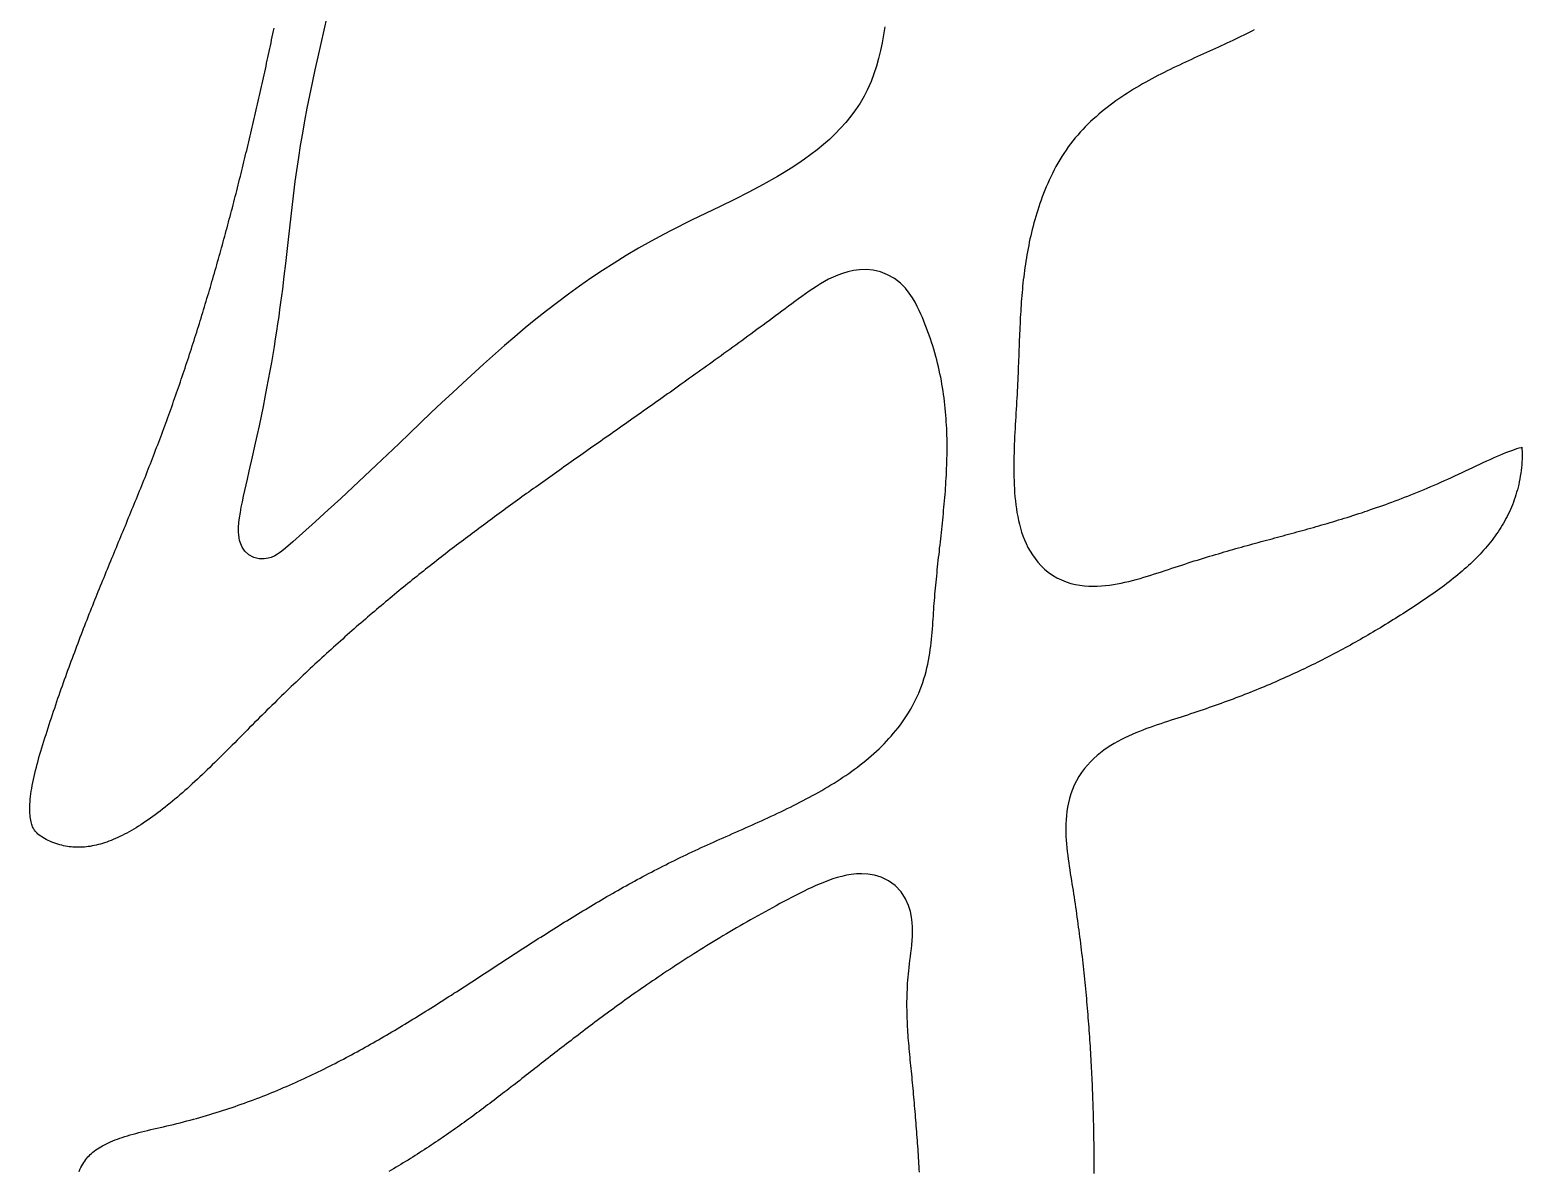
# Model space of a CAD drawing. Extents: x 4283 to 40403, y 1134 to 1764.
# Drawn here: x 4413.368 to 4415.861, y 1475.715 to 1477.622 of the extents above; entities that cross this region are included whole.
import ezdxf

# ---------------------------------------------------------------- set-up
doc = ezdxf.new("R2010")
doc.units = 0

# ---------------------------------------------------------------- blocks, each defined once
blk = doc.blocks.new('fd')
for points in [[(-175079.01, -78989.38), (-175079.41, -78989.59), (-175079.82, -78989.79), (-175080.23, -78990), (-175080.65, -78990.21), (-175081.07, -78990.41), (-175081.49, -78990.62), (-175081.92, -78990.83), (-175082.35, -78991.03), (-175082.79, -78991.24), (-175083.23, -78991.44), (-175083.67, -78991.65), (-175084.12, -78991.85), (-175084.57, -78992.06), (-175085.02, -78992.26), (-175085.47, -78992.47), (-175085.93, -78992.68), (-175086.39, -78992.89), (-175086.85, -78993.09), (-175087.31, -78993.3), (-175087.78, -78993.52), (-175088.25, -78993.73), (-175088.71, -78993.95), (-175089.18, -78994.16), (-175089.65, -78994.38), (-175090.13, -78994.6), (-175090.6, -78994.83), (-175091.07, -78995.05), (-175091.55, -78995.28), (-175092.02, -78995.51), (-175092.49, -78995.75), (-175092.97, -78995.99), (-175093.44, -78996.23), (-175093.92, -78996.47), (-175094.39, -78996.72), (-175094.86, -78996.97), (-175095.33, -78997.23), (-175095.8, -78997.49), (-175096.28, -78997.76), (-175096.74, -78998.03), (-175097.21, -78998.3), (-175097.68, -78998.58), (-175098.14, -78998.87), (-175098.6, -78999.16), (-175099.06, -78999.46), (-175099.52, -78999.76), (-175099.98, -79000.08), (-175100.43, -79000.39), (-175100.88, -79000.72), (-175101.32, -79001.05), (-175101.76, -79001.39), (-175102.2, -79001.73), (-175102.64, -79002.09), (-175103.07, -79002.45), (-175103.49, -79002.82), (-175103.91, -79003.2), (-175104.33, -79003.59), (-175104.74, -79003.99), (-175105.15, -79004.4), (-175105.54, -79004.81), (-175105.94, -79005.24), (-175106.32, -79005.67), (-175106.7, -79006.12), (-175107.07, -79006.57), (-175107.43, -79007.04), (-175107.79, -79007.51), (-175108.13, -79008), (-175108.47, -79008.5), (-175108.79, -79009), (-175109.11, -79009.51), (-175109.41, -79010.03), (-175109.69, -79010.54), (-175109.97, -79011.06), (-175110.24, -79011.59), (-175110.49, -79012.11), (-175110.73, -79012.63), (-175110.96, -79013.15), (-175111.19, -79013.67), (-175111.4, -79014.19), (-175111.6, -79014.71), (-175111.8, -79015.23), (-175111.99, -79015.74), (-175112.16, -79016.25), (-175112.34, -79016.76), (-175112.5, -79017.26), (-175112.66, -79017.77), (-175112.81, -79018.27), (-175112.96, -79018.77), (-175113.09, -79019.27), (-175113.23, -79019.77), (-175113.36, -79020.26), (-175113.48, -79020.76), (-175113.6, -79021.25), (-175113.71, -79021.74), (-175113.81, -79022.24), (-175113.91, -79022.73), (-175114.01, -79023.22), (-175114.1, -79023.71), (-175114.19, -79024.2), (-175114.27, -79024.68), (-175114.35, -79025.17), (-175114.42, -79025.66), (-175114.49, -79026.14), (-175114.56, -79026.63), (-175114.62, -79027.11), (-175114.68, -79027.6), (-175114.74, -79028.08), (-175114.79, -79028.56), (-175114.84, -79029.05), (-175114.89, -79029.53), (-175114.93, -79030.02), (-175114.97, -79030.5), (-175115.01, -79030.99), (-175115.05, -79031.47), (-175115.08, -79031.96), (-175115.11, -79032.44), (-175115.14, -79032.93), (-175115.17, -79033.42), (-175115.2, -79033.91), (-175115.22, -79034.4), (-175115.25, -79034.89), (-175115.27, -79035.38), (-175115.29, -79035.88), (-175115.31, -79036.37), (-175115.34, -79036.87), (-175115.36, -79037.37), (-175115.38, -79037.87), (-175115.4, -79038.38), (-175115.41, -79038.89), (-175115.43, -79039.4), (-175115.45, -79039.91), (-175115.47, -79040.43), (-175115.49, -79040.95), (-175115.51, -79041.47), (-175115.54, -79041.99), (-175115.56, -79042.52), (-175115.58, -79043.06), (-175115.6, -79043.59), (-175115.63, -79044.13), (-175115.66, -79044.68), (-175115.68, -79045.23), (-175115.71, -79045.78), (-175115.74, -79046.35), (-175115.78, -79046.91), (-175115.81, -79047.49), (-175115.84, -79048.08), (-175115.88, -79048.67), (-175115.91, -79049.26), (-175115.95, -79049.86), (-175115.98, -79050.47), (-175116.02, -79051.08), (-175116.05, -79051.7), (-175116.08, -79052.31), (-175116.11, -79052.93), (-175116.13, -79053.56), (-175116.16, -79054.18), (-175116.17, -79054.8), (-175116.19, -79055.43), (-175116.2, -79056.06), (-175116.21, -79056.68), (-175116.21, -79057.3), (-175116.2, -79057.93), (-175116.19, -79058.55), (-175116.17, -79059.17), (-175116.15, -79059.79), (-175116.12, -79060.41), (-175116.08, -79061.03), (-175116.03, -79061.64), (-175115.96, -79062.25), (-175115.89, -79062.86), (-175115.81, -79063.47), (-175115.72, -79064.07), (-175115.61, -79064.68), (-175115.48, -79065.28), (-175115.34, -79065.88), (-175115.18, -79066.48), (-175115, -79067.08), (-175114.79, -79067.67), (-175114.57, -79068.27), (-175114.31, -79068.86), (-175114.02, -79069.46), (-175113.7, -79070.04), (-175113.34, -79070.62), (-175112.93, -79071.2), (-175112.49, -79071.76), (-175112, -79072.3), (-175111.45, -79072.81), (-175110.87, -79073.3), (-175110.23, -79073.75), (-175109.56, -79074.15), (-175108.85, -79074.5), (-175108.13, -79074.79), (-175107.4, -79075.02), (-175106.68, -79075.2), (-175105.97, -79075.32), (-175105.28, -79075.41), (-175104.61, -79075.45), (-175103.95, -79075.47), (-175103.29, -79075.46), (-175102.66, -79075.42), (-175102.03, -79075.36), (-175101.41, -79075.29), (-175100.8, -79075.2), (-175100.2, -79075.1), (-175099.6, -79074.98), (-175099.01, -79074.85), (-175098.42, -79074.71), (-175097.84, -79074.57), (-175097.26, -79074.41), (-175096.68, -79074.25), (-175096.11, -79074.09), (-175095.55, -79073.92), (-175094.99, -79073.75), (-175094.43, -79073.57), (-175093.88, -79073.39), (-175093.34, -79073.22), (-175092.8, -79073.04), (-175092.27, -79072.86), (-175091.75, -79072.69), (-175091.24, -79072.52), (-175090.73, -79072.35), (-175090.23, -79072.19), (-175089.74, -79072.03), (-175089.25, -79071.87), (-175088.77, -79071.71), (-175088.29, -79071.56), (-175087.81, -79071.41), (-175087.34, -79071.27), (-175086.87, -79071.12), (-175086.4, -79070.98), (-175085.93, -79070.84), (-175085.47, -79070.7), (-175085.01, -79070.56), (-175084.56, -79070.43), (-175084.1, -79070.29), (-175083.65, -79070.16), (-175083.2, -79070.03), (-175082.76, -79069.9), (-175082.31, -79069.78), (-175081.87, -79069.65), (-175081.43, -79069.53), (-175080.99, -79069.4), (-175080.55, -79069.28), (-175080.12, -79069.16), (-175079.69, -79069.04), (-175079.25, -79068.92), (-175078.82, -79068.81), (-175078.39, -79068.69), (-175077.96, -79068.57), (-175077.53, -79068.46), (-175077.1, -79068.34), (-175076.68, -79068.22), (-175076.25, -79068.11), (-175075.83, -79067.99), (-175075.4, -79067.88), (-175074.98, -79067.76), (-175074.55, -79067.65), (-175074.13, -79067.54), (-175073.7, -79067.42), (-175073.28, -79067.3), (-175072.85, -79067.19), (-175072.43, -79067.07), (-175072, -79066.96), (-175071.58, -79066.84), (-175071.15, -79066.72), (-175070.72, -79066.6), (-175070.29, -79066.48), (-175069.87, -79066.36), (-175069.44, -79066.24), (-175069.01, -79066.12), (-175068.58, -79065.99), (-175068.14, -79065.87), (-175067.71, -79065.74), (-175067.27, -79065.61), (-175066.84, -79065.48), (-175066.4, -79065.35), (-175065.96, -79065.22), (-175065.52, -79065.08), (-175065.08, -79064.95), (-175064.63, -79064.81), (-175064.19, -79064.67), (-175063.74, -79064.53), (-175063.29, -79064.38), (-175062.84, -79064.23), (-175062.39, -79064.09), (-175061.93, -79063.93), (-175061.47, -79063.78), (-175061.01, -79063.62), (-175060.55, -79063.46), (-175060.08, -79063.3), (-175059.61, -79063.14), (-175059.14, -79062.97), (-175058.67, -79062.8), (-175058.19, -79062.62), (-175057.71, -79062.45), (-175057.23, -79062.27), (-175056.75, -79062.08), (-175056.26, -79061.9), (-175055.77, -79061.71), (-175055.27, -79061.51), (-175054.78, -79061.32), (-175054.28, -79061.12), (-175053.77, -79060.91), (-175053.26, -79060.7), (-175052.75, -79060.49), (-175052.24, -79060.28), (-175051.72, -79060.06), (-175051.2, -79059.83), (-175050.67, -79059.6), (-175050.14, -79059.37), (-175049.6, -79059.13), (-175049.06, -79058.89), (-175048.52, -79058.65), (-175047.97, -79058.4), (-175047.42, -79058.14), (-175046.87, -79057.88), (-175046.31, -79057.62), (-175045.76, -79057.36), (-175045.21, -79057.1), (-175044.66, -79056.84), (-175044.12, -79056.59), (-175043.59, -79056.33), (-175043.06, -79056.09), (-175042.54, -79055.85), (-175042.02, -79055.62), (-175041.52, -79055.4), (-175041.03, -79055.18), (-175040.54, -79054.98), (-175040.08, -79054.79), (-175039.63, -79054.62), (-175039.19, -79054.46), (-175038.78, -79054.31), (-175038.39, -79054.18), (-175038.02, -79054.07), (-175037.68, -79053.98), (-175037.63, -79053.96), (-175037.6, -79054.24), (-175037.58, -79054.6), (-175037.58, -79054.99), (-175037.58, -79055.39), (-175037.59, -79055.81), (-175037.61, -79056.24), (-175037.64, -79056.67), (-175037.68, -79057.12), (-175037.73, -79057.56), (-175037.79, -79058), (-175037.86, -79058.44), (-175037.93, -79058.87), (-175038.02, -79059.3), (-175038.11, -79059.71), (-175038.2, -79060.13), (-175038.31, -79060.53), (-175038.42, -79060.93), (-175038.54, -79061.33), (-175038.66, -79061.71), (-175038.79, -79062.1), (-175038.93, -79062.48), (-175039.08, -79062.85), (-175039.23, -79063.22), (-175039.38, -79063.59), (-175039.55, -79063.95), (-175039.72, -79064.3), (-175039.89, -79064.66), (-175040.08, -79065.01), (-175040.26, -79065.35), (-175040.46, -79065.7), (-175040.66, -79066.03), (-175040.87, -79066.37), (-175041.08, -79066.7), (-175041.3, -79067.03), (-175041.52, -79067.36), (-175041.75, -79067.69), (-175041.99, -79068.01), (-175042.23, -79068.33), (-175042.48, -79068.64), (-175042.74, -79068.96), (-175043, -79069.27), (-175043.26, -79069.58), (-175043.53, -79069.89), (-175043.81, -79070.19), (-175044.09, -79070.5), (-175044.37, -79070.8), (-175044.67, -79071.1), (-175044.96, -79071.39), (-175045.26, -79071.69), (-175045.57, -79071.98), (-175045.88, -79072.27), (-175046.2, -79072.56), (-175046.52, -79072.84), (-175046.84, -79073.13), (-175047.17, -79073.41), (-175047.51, -79073.69), (-175047.84, -79073.97), (-175048.18, -79074.24), (-175048.53, -79074.52), (-175048.88, -79074.79), (-175049.23, -79075.06), (-175049.59, -79075.33), (-175049.94, -79075.6), (-175050.31, -79075.87), (-175050.67, -79076.13), (-175051.04, -79076.4), (-175051.41, -79076.66), (-175051.78, -79076.92), (-175052.16, -79077.18), (-175052.53, -79077.44), (-175052.91, -79077.7), (-175053.3, -79077.95), (-175053.68, -79078.21), (-175054.06, -79078.46), (-175054.45, -79078.71), (-175054.84, -79078.97), (-175055.23, -79079.22), (-175055.62, -79079.47), (-175056.01, -79079.72), (-175056.4, -79079.96), (-175056.79, -79080.21), (-175057.18, -79080.45), (-175057.56, -79080.69), (-175057.95, -79080.93), (-175058.34, -79081.17), (-175058.73, -79081.41), (-175059.12, -79081.64), (-175059.5, -79081.88), (-175059.89, -79082.11), (-175060.28, -79082.34), (-175060.66, -79082.57), (-175061.05, -79082.8), (-175061.44, -79083.02), (-175061.82, -79083.25), (-175062.21, -79083.47), (-175062.6, -79083.69), (-175062.99, -79083.91), (-175063.37, -79084.13), (-175063.76, -79084.35), (-175064.15, -79084.56), (-175064.54, -79084.78), (-175064.93, -79084.99), (-175065.32, -79085.2), (-175065.71, -79085.41), (-175066.1, -79085.62), (-175066.49, -79085.83), (-175066.89, -79086.04), (-175067.28, -79086.24), (-175067.67, -79086.45), (-175068.07, -79086.65), (-175068.46, -79086.85), (-175068.86, -79087.05), (-175069.26, -79087.25), (-175069.65, -79087.45), (-175070.05, -79087.64), (-175070.45, -79087.84), (-175070.86, -79088.03), (-175071.26, -79088.23), (-175071.66, -79088.42), (-175072.07, -79088.61), (-175072.47, -79088.8), (-175072.88, -79088.99), (-175073.29, -79089.18), (-175073.7, -79089.36), (-175074.11, -79089.55), (-175074.53, -79089.74), (-175074.94, -79089.92), (-175075.36, -79090.1), (-175075.78, -79090.29), (-175076.2, -79090.47), (-175076.62, -79090.65), (-175077.05, -79090.83), (-175077.47, -79091.01), (-175077.9, -79091.18), (-175078.33, -79091.36), (-175078.76, -79091.54), (-175079.2, -79091.71), (-175079.63, -79091.89), (-175080.07, -79092.06), (-175080.51, -79092.23), (-175080.95, -79092.4), (-175081.4, -79092.58), (-175081.84, -79092.75), (-175082.29, -79092.92), (-175082.75, -79093.09), (-175083.2, -79093.25), (-175083.66, -79093.42), (-175084.12, -79093.59), (-175084.58, -79093.76), (-175085.04, -79093.92), (-175085.51, -79094.09), (-175085.98, -79094.25), (-175086.45, -79094.42), (-175086.93, -79094.58), (-175087.41, -79094.74), (-175087.89, -79094.9), (-175088.37, -79095.07), (-175088.86, -79095.23), (-175089.35, -79095.39), (-175089.84, -79095.55), (-175090.34, -79095.71), (-175090.85, -79095.87), (-175091.37, -79096.04), (-175091.89, -79096.2), (-175092.42, -79096.38), (-175092.95, -79096.55), (-175093.49, -79096.73), (-175094.04, -79096.91), (-175094.58, -79097.1), (-175095.13, -79097.3), (-175095.69, -79097.5), (-175096.24, -79097.71), (-175096.79, -79097.93), (-175097.35, -79098.16), (-175097.9, -79098.4), (-175098.46, -79098.65), (-175099.01, -79098.91), (-175099.56, -79099.19), (-175100.12, -79099.48), (-175100.66, -79099.79), (-175101.21, -79100.12), (-175101.75, -79100.47), (-175102.28, -79100.84), (-175102.81, -79101.24), (-175103.33, -79101.67), (-175103.85, -79102.12), (-175104.34, -79102.61), (-175104.83, -79103.13), (-175105.29, -79103.68), (-175105.73, -79104.27), (-175106.14, -79104.9), (-175106.52, -79105.55), (-175106.85, -79106.23), (-175107.15, -79106.92), (-175107.39, -79107.61), (-175107.59, -79108.29), (-175107.76, -79108.97), (-175107.89, -79109.64), (-175108, -79110.31), (-175108.07, -79110.96), (-175108.12, -79111.61), (-175108.15, -79112.25), (-175108.16, -79112.88), (-175108.16, -79113.5), (-175108.14, -79114.12), (-175108.1, -79114.73), (-175108.06, -79115.33), (-175108.01, -79115.93), (-175107.94, -79116.52), (-175107.87, -79117.1), (-175107.8, -79117.67), (-175107.72, -79118.24), (-175107.64, -79118.8), (-175107.55, -79119.36), (-175107.47, -79119.91), (-175107.38, -79120.45), (-175107.29, -79120.98), (-175107.21, -79121.51), (-175107.13, -79122.03), (-175107.05, -79122.54), (-175106.97, -79123.06), (-175106.89, -79123.58), (-175106.81, -79124.09), (-175106.73, -79124.61), (-175106.66, -79125.12), (-175106.58, -79125.63), (-175106.51, -79126.15), (-175106.44, -79126.66), (-175106.37, -79127.17), (-175106.3, -79127.68), (-175106.23, -79128.19), (-175106.16, -79128.7), (-175106.09, -79129.21), (-175106.03, -79129.72), (-175105.96, -79130.22), (-175105.9, -79130.73), (-175105.84, -79131.24), (-175105.78, -79131.74), (-175105.72, -79132.25), (-175105.66, -79132.75), (-175105.6, -79133.25), (-175105.55, -79133.76), (-175105.49, -79134.26), (-175105.44, -79134.76), (-175105.38, -79135.26), (-175105.33, -79135.76), (-175105.28, -79136.26), (-175105.23, -79136.76), (-175105.18, -79137.26), (-175105.13, -79137.76), (-175105.08, -79138.26), (-175105.04, -79138.76), (-175104.99, -79139.25), (-175104.95, -79139.75), (-175104.9, -79140.25), (-175104.86, -79140.74), (-175104.82, -79141.24), (-175104.78, -79141.73), (-175104.74, -79142.22), (-175104.7, -79142.72), (-175104.66, -79143.21), (-175104.62, -79143.7), (-175104.59, -79144.19), (-175104.55, -79144.68), (-175104.52, -79145.17), (-175104.49, -79145.66), (-175104.45, -79146.15), (-175104.42, -79146.64), (-175104.39, -79147.13), (-175104.36, -79147.62), (-175104.33, -79148.11), (-175104.31, -79148.59), (-175104.28, -79149.08), (-175104.25, -79149.57), (-175104.23, -79150.05), (-175104.2, -79150.54), (-175104.18, -79151.02), (-175104.16, -79151.51), (-175104.13, -79151.99), (-175104.11, -79152.47), (-175104.09, -79152.96), (-175104.07, -79153.44), (-175104.05, -79153.92), (-175104.03, -79154.4), (-175104.02, -79154.88), (-175104, -79155.37), (-175103.98, -79155.85), (-175103.97, -79156.33), (-175103.95, -79156.81), (-175103.94, -79157.29), (-175103.93, -79157.76), (-175103.92, -79158.24), (-175103.9, -79158.72), (-175103.89, -79159.2), (-175103.88, -79159.68), (-175103.87, -79160.15), (-175103.87, -79160.63), (-175103.86, -79161.11), (-175103.85, -79161.58), (-175103.84, -79162.06), (-175103.84, -79162.53), (-175103.83, -79163.01), (-175103.83, -79163.48), (-175103.82, -79163.96), (-175103.82, -79164.43), (-175103.82, -79164.91), (-175103.82, -79165.38), (-175103.82, -79165.85), (-175103.81, -79166.32)], [(-175130.8, -79166.13), (-175130.83, -79165.68), (-175130.85, -79165.23), (-175130.88, -79164.78), (-175130.91, -79164.34), (-175130.94, -79163.89), (-175130.97, -79163.44), (-175131, -79162.99), (-175131.03, -79162.54), (-175131.06, -79162.1), (-175131.1, -79161.65), (-175131.13, -79161.2), (-175131.16, -79160.75), (-175131.19, -79160.31), (-175131.23, -79159.86), (-175131.26, -79159.41), (-175131.3, -79158.97), (-175131.33, -79158.52), (-175131.37, -79158.07), (-175131.4, -79157.63), (-175131.44, -79157.18), (-175131.48, -79156.74), (-175131.51, -79156.29), (-175131.55, -79155.85), (-175131.59, -79155.4), (-175131.63, -79154.96), (-175131.67, -79154.51), (-175131.71, -79154.07), (-175131.75, -79153.62), (-175131.79, -79153.18), (-175131.83, -79152.73), (-175131.87, -79152.29), (-175131.91, -79151.84), (-175131.95, -79151.4), (-175132, -79150.95), (-175132.04, -79150.51), (-175132.09, -79150.07), (-175132.13, -79149.63), (-175132.17, -79149.19), (-175132.22, -79148.76), (-175132.26, -79148.32), (-175132.3, -79147.89), (-175132.34, -79147.46), (-175132.38, -79147.03), (-175132.42, -79146.61), (-175132.46, -79146.18), (-175132.49, -79145.75), (-175132.53, -79145.33), (-175132.56, -79144.9), (-175132.59, -79144.48), (-175132.62, -79144.05), (-175132.64, -79143.62), (-175132.66, -79143.19), (-175132.68, -79142.76), (-175132.7, -79142.33), (-175132.72, -79141.9), (-175132.73, -79141.46), (-175132.73, -79141.02), (-175132.74, -79140.58), (-175132.74, -79140.14), (-175132.74, -79139.69), (-175132.73, -79139.24), (-175132.72, -79138.78), (-175132.7, -79138.32), (-175132.68, -79137.85), (-175132.66, -79137.38), (-175132.63, -79136.91), (-175132.59, -79136.43), (-175132.55, -79135.94), (-175132.51, -79135.45), (-175132.46, -79134.95), (-175132.4, -79134.44), (-175132.34, -79133.91), (-175132.27, -79133.35), (-175132.2, -79132.77), (-175132.13, -79132.18), (-175132.06, -79131.56), (-175131.99, -79130.93), (-175131.94, -79130.29), (-175131.9, -79129.63), (-175131.88, -79128.94), (-175131.88, -79128.23), (-175131.92, -79127.48), (-175132.02, -79126.68), (-175132.19, -79125.81), (-175132.48, -79124.86), (-175132.94, -79123.82), (-175133.64, -79122.76), (-175134.55, -79121.79), (-175135.61, -79121.03), (-175136.71, -79120.49), (-175137.78, -79120.16), (-175138.79, -79119.99), (-175139.71, -79119.94), (-175140.57, -79119.97), (-175141.36, -79120.05), (-175142.11, -79120.19), (-175142.83, -79120.35), (-175143.53, -79120.54), (-175144.2, -79120.75), (-175144.87, -79120.99), (-175145.52, -79121.24), (-175146.17, -79121.5), (-175146.81, -79121.78), (-175147.45, -79122.07), (-175148.09, -79122.36), (-175148.72, -79122.67), (-175149.35, -79122.98), (-175149.97, -79123.3), (-175150.59, -79123.61), (-175151.19, -79123.93), (-175151.79, -79124.25), (-175152.38, -79124.57), (-175152.97, -79124.89), (-175153.55, -79125.2), (-175154.12, -79125.52), (-175154.69, -79125.83), (-175155.26, -79126.14), (-175155.82, -79126.46), (-175156.38, -79126.77), (-175156.93, -79127.08), (-175157.48, -79127.4), (-175158.02, -79127.71), (-175158.56, -79128.02), (-175159.1, -79128.33), (-175159.63, -79128.64), (-175160.15, -79128.95), (-175160.68, -79129.26), (-175161.2, -79129.57), (-175161.71, -79129.88), (-175162.22, -79130.18), (-175162.73, -79130.49), (-175163.23, -79130.8), (-175163.73, -79131.1), (-175164.22, -79131.41), (-175164.72, -79131.72), (-175165.2, -79132.02), (-175165.69, -79132.33), (-175166.17, -79132.63), (-175166.64, -79132.93), (-175167.12, -79133.24), (-175167.59, -79133.54), (-175168.05, -79133.84), (-175168.52, -79134.14), (-175168.97, -79134.44), (-175169.43, -79134.74), (-175169.88, -79135.04), (-175170.33, -79135.34), (-175170.78, -79135.64), (-175171.22, -79135.94), (-175171.66, -79136.24), (-175172.1, -79136.54), (-175172.53, -79136.83), (-175172.96, -79137.13), (-175173.39, -79137.42), (-175173.82, -79137.72), (-175174.24, -79138.01), (-175174.66, -79138.31), (-175175.07, -79138.6), (-175175.49, -79138.89), (-175175.9, -79139.19), (-175176.31, -79139.48), (-175176.71, -79139.77), (-175177.12, -79140.06), (-175177.52, -79140.35), (-175177.91, -79140.64), (-175178.31, -79140.93), (-175178.7, -79141.21), (-175179.09, -79141.5), (-175179.48, -79141.79), (-175179.87, -79142.07), (-175180.25, -79142.36), (-175180.64, -79142.64), (-175181.02, -79142.93), (-175181.39, -79143.21), (-175181.77, -79143.49), (-175182.14, -79143.78), (-175182.51, -79144.06), (-175182.88, -79144.34), (-175183.25, -79144.62), (-175183.62, -79144.9), (-175183.98, -79145.18), (-175184.35, -79145.45), (-175184.7, -79145.73), (-175185.06, -79146.01), (-175185.42, -79146.28), (-175185.78, -79146.56), (-175186.13, -79146.83), (-175186.49, -79147.11), (-175186.84, -79147.38), (-175187.19, -79147.65), (-175187.54, -79147.92), (-175187.89, -79148.19), (-175188.23, -79148.46), (-175188.58, -79148.73), (-175188.92, -79149), (-175189.26, -79149.27), (-175189.61, -79149.54), (-175189.95, -79149.8), (-175190.29, -79150.07), (-175190.63, -79150.33), (-175190.96, -79150.6), (-175191.3, -79150.86), (-175191.64, -79151.12), (-175191.97, -79151.39), (-175192.31, -79151.65), (-175192.64, -79151.91), (-175192.98, -79152.17), (-175193.31, -79152.43), (-175193.64, -79152.69), (-175193.97, -79152.94), (-175194.31, -79153.2), (-175194.64, -79153.46), (-175194.97, -79153.71), (-175195.3, -79153.96), (-175195.63, -79154.22), (-175195.96, -79154.47), (-175196.29, -79154.72), (-175196.62, -79154.97), (-175196.95, -79155.22), (-175197.28, -79155.47), (-175197.61, -79155.72), (-175197.94, -79155.97), (-175198.27, -79156.22), (-175198.6, -79156.47), (-175198.93, -79156.71), (-175199.26, -79156.96), (-175199.59, -79157.2), (-175199.92, -79157.45), (-175200.25, -79157.69), (-175200.59, -79157.93), (-175200.92, -79158.18), (-175201.25, -79158.42), (-175201.59, -79158.66), (-175201.92, -79158.9), (-175202.26, -79159.14), (-175202.59, -79159.38), (-175202.93, -79159.61), (-175203.27, -79159.85), (-175203.61, -79160.09), (-175203.95, -79160.32), (-175204.29, -79160.56), (-175204.63, -79160.79), (-175204.97, -79161.03), (-175205.32, -79161.26), (-175205.66, -79161.49), (-175206.01, -79161.72), (-175206.36, -79161.96), (-175206.71, -79162.19), (-175207.06, -79162.42), (-175207.41, -79162.65), (-175207.77, -79162.88), (-175208.12, -79163.1), (-175208.48, -79163.33), (-175208.84, -79163.56), (-175209.2, -79163.78), (-175209.56, -79164.01), (-175209.92, -79164.24), (-175210.29, -79164.46), (-175210.66, -79164.68), (-175211.03, -79164.91), (-175211.4, -79165.13), (-175211.78, -79165.35), (-175212.15, -79165.58), (-175212.53, -79165.8), (-175212.91, -79166.02)], [(-175260.81, -79166.02), (-175260.67, -79165.7), (-175260.53, -79165.41), (-175260.39, -79165.13), (-175260.24, -79164.87), (-175260.09, -79164.63), (-175259.94, -79164.4), (-175259.78, -79164.18), (-175259.61, -79163.97), (-175259.44, -79163.77), (-175259.26, -79163.58), (-175259.07, -79163.39), (-175258.87, -79163.21), (-175258.67, -79163.03), (-175258.45, -79162.86), (-175258.22, -79162.68), (-175257.98, -79162.52), (-175257.72, -79162.35), (-175257.46, -79162.19), (-175257.18, -79162.03), (-175256.89, -79161.87), (-175256.59, -79161.72), (-175256.27, -79161.57), (-175255.94, -79161.42), (-175255.6, -79161.28), (-175255.25, -79161.14), (-175254.88, -79161), (-175254.51, -79160.86), (-175254.12, -79160.73), (-175253.72, -79160.6), (-175253.31, -79160.48), (-175252.89, -79160.35), (-175252.46, -79160.23), (-175252.03, -79160.11), (-175251.58, -79159.99), (-175251.13, -79159.88), (-175250.67, -79159.76), (-175250.2, -79159.65), (-175249.72, -79159.53), (-175249.24, -79159.42), (-175248.75, -79159.31), (-175248.25, -79159.19), (-175247.75, -79159.08), (-175247.25, -79158.96), (-175246.74, -79158.84), (-175246.22, -79158.72), (-175245.71, -79158.59), (-175245.19, -79158.46), (-175244.67, -79158.33), (-175244.15, -79158.2), (-175243.64, -79158.06), (-175243.13, -79157.93), (-175242.62, -79157.79), (-175242.11, -79157.64), (-175241.61, -79157.5), (-175241.1, -79157.35), (-175240.6, -79157.2), (-175240.1, -79157.05), (-175239.61, -79156.9), (-175239.11, -79156.74), (-175238.62, -79156.59), (-175238.13, -79156.43), (-175237.64, -79156.27), (-175237.15, -79156.1), (-175236.67, -79155.94), (-175236.19, -79155.77), (-175235.71, -79155.6), (-175235.23, -79155.43), (-175234.75, -79155.26), (-175234.27, -79155.08), (-175233.8, -79154.91), (-175233.33, -79154.73), (-175232.86, -79154.55), (-175232.39, -79154.36), (-175231.92, -79154.18), (-175231.46, -79153.99), (-175231, -79153.81), (-175230.53, -79153.62), (-175230.08, -79153.43), (-175229.62, -79153.23), (-175229.16, -79153.04), (-175228.71, -79152.84), (-175228.25, -79152.65), (-175227.8, -79152.45), (-175227.35, -79152.25), (-175226.9, -79152.05), (-175226.46, -79151.84), (-175226.01, -79151.64), (-175225.57, -79151.43), (-175225.12, -79151.22), (-175224.68, -79151.01), (-175224.24, -79150.8), (-175223.81, -79150.59), (-175223.37, -79150.38), (-175222.93, -79150.16), (-175222.5, -79149.95), (-175222.07, -79149.73), (-175221.64, -79149.51), (-175221.21, -79149.29), (-175220.78, -79149.07), (-175220.35, -79148.85), (-175219.92, -79148.62), (-175219.5, -79148.4), (-175219.07, -79148.17), (-175218.65, -79147.95), (-175218.23, -79147.72), (-175217.81, -79147.49), (-175217.39, -79147.26), (-175216.97, -79147.03), (-175216.55, -79146.8), (-175216.13, -79146.56), (-175215.72, -79146.33), (-175215.3, -79146.09), (-175214.89, -79145.86), (-175214.48, -79145.62), (-175214.07, -79145.38), (-175213.66, -79145.15), (-175213.25, -79144.91), (-175212.84, -79144.67), (-175212.43, -79144.42), (-175212.02, -79144.18), (-175211.61, -79143.94), (-175211.21, -79143.7), (-175210.8, -79143.45), (-175210.4, -79143.21), (-175209.99, -79142.96), (-175209.59, -79142.72), (-175209.19, -79142.47), (-175208.79, -79142.22), (-175208.38, -79141.98), (-175207.98, -79141.73), (-175207.58, -79141.48), (-175207.18, -79141.23), (-175206.78, -79140.98), (-175206.38, -79140.73), (-175205.99, -79140.48), (-175205.59, -79140.23), (-175205.19, -79139.97), (-175204.79, -79139.72), (-175204.4, -79139.47), (-175204, -79139.21), (-175203.61, -79138.96), (-175203.21, -79138.71), (-175202.82, -79138.45), (-175202.42, -79138.2), (-175202.02, -79137.94), (-175201.63, -79137.69), (-175201.24, -79137.43), (-175200.84, -79137.18), (-175200.45, -79136.92), (-175200.05, -79136.67), (-175199.66, -79136.41), (-175199.26, -79136.15), (-175198.87, -79135.9), (-175198.48, -79135.64), (-175198.08, -79135.38), (-175197.69, -79135.13), (-175197.29, -79134.87), (-175196.9, -79134.61), (-175196.51, -79134.36), (-175196.11, -79134.1), (-175195.72, -79133.84), (-175195.32, -79133.58), (-175194.93, -79133.33), (-175194.53, -79133.07), (-175194.14, -79132.81), (-175193.74, -79132.56), (-175193.35, -79132.3), (-175192.95, -79132.04), (-175192.55, -79131.79), (-175192.16, -79131.53), (-175191.76, -79131.27), (-175191.36, -79131.02), (-175190.97, -79130.76), (-175190.57, -79130.5), (-175190.17, -79130.25), (-175189.77, -79129.99), (-175189.37, -79129.74), (-175188.97, -79129.48), (-175188.57, -79129.23), (-175188.17, -79128.98), (-175187.77, -79128.72), (-175187.37, -79128.47), (-175186.96, -79128.21), (-175186.56, -79127.96), (-175186.16, -79127.71), (-175185.75, -79127.46), (-175185.34, -79127.21), (-175184.94, -79126.95), (-175184.53, -79126.7), (-175184.12, -79126.45), (-175183.71, -79126.2), (-175183.3, -79125.95), (-175182.89, -79125.71), (-175182.48, -79125.46), (-175182.07, -79125.21), (-175181.66, -79124.96), (-175181.24, -79124.72), (-175180.83, -79124.47), (-175180.41, -79124.22), (-175179.99, -79123.98), (-175179.58, -79123.74), (-175179.16, -79123.49), (-175178.74, -79123.25), (-175178.31, -79123.01), (-175177.89, -79122.77), (-175177.47, -79122.52), (-175177.04, -79122.28), (-175176.62, -79122.05), (-175176.19, -79121.81), (-175175.76, -79121.57), (-175175.33, -79121.33), (-175174.9, -79121.1), (-175174.47, -79120.86), (-175174.03, -79120.63), (-175173.6, -79120.39), (-175173.16, -79120.16), (-175172.72, -79119.93), (-175172.28, -79119.7), (-175171.84, -79119.47), (-175171.4, -79119.24), (-175170.96, -79119.01), (-175170.51, -79118.78), (-175170.06, -79118.55), (-175169.61, -79118.33), (-175169.16, -79118.11), (-175168.71, -79117.88), (-175168.26, -79117.66), (-175167.8, -79117.44), (-175167.35, -79117.22), (-175166.89, -79117), (-175166.43, -79116.78), (-175165.96, -79116.56), (-175165.5, -79116.35), (-175165.03, -79116.13), (-175164.56, -79115.91), (-175164.08, -79115.7), (-175163.61, -79115.48), (-175163.13, -79115.26), (-175162.65, -79115.05), (-175162.16, -79114.83), (-175161.67, -79114.61), (-175161.19, -79114.4), (-175160.7, -79114.18), (-175160.21, -79113.96), (-175159.71, -79113.74), (-175159.22, -79113.53), (-175158.73, -79113.31), (-175158.23, -79113.09), (-175157.73, -79112.86), (-175157.24, -79112.64), (-175156.74, -79112.42), (-175156.24, -79112.2), (-175155.74, -79111.97), (-175155.24, -79111.74), (-175154.74, -79111.52), (-175154.24, -79111.29), (-175153.74, -79111.05), (-175153.25, -79110.82), (-175152.75, -79110.59), (-175152.25, -79110.35), (-175151.75, -79110.11), (-175151.26, -79109.87), (-175150.76, -79109.63), (-175150.27, -79109.38), (-175149.78, -79109.13), (-175149.29, -79108.88), (-175148.8, -79108.63), (-175148.31, -79108.37), (-175147.83, -79108.12), (-175147.34, -79107.85), (-175146.86, -79107.59), (-175146.38, -79107.32), (-175145.9, -79107.05), (-175145.43, -79106.77), (-175144.96, -79106.49), (-175144.49, -79106.21), (-175144.02, -79105.92), (-175143.55, -79105.63), (-175143.09, -79105.33), (-175142.64, -79105.03), (-175142.18, -79104.73), (-175141.73, -79104.42), (-175141.29, -79104.1), (-175140.84, -79103.78), (-175140.4, -79103.45), (-175139.97, -79103.12), (-175139.54, -79102.78), (-175139.11, -79102.44), (-175138.69, -79102.09), (-175138.28, -79101.73), (-175137.87, -79101.37), (-175137.46, -79101), (-175137.06, -79100.63), (-175136.67, -79100.24), (-175136.28, -79099.85), (-175135.9, -79099.46), (-175135.52, -79099.05), (-175135.16, -79098.64), (-175134.8, -79098.22), (-175134.44, -79097.79), (-175134.1, -79097.35), (-175133.76, -79096.9), (-175133.43, -79096.45), (-175133.11, -79095.99), (-175132.8, -79095.52), (-175132.5, -79095.04), (-175132.21, -79094.55), (-175131.93, -79094.05), (-175131.66, -79093.55), (-175131.41, -79093.04), (-175131.16, -79092.52), (-175130.92, -79091.99), (-175130.7, -79091.45), (-175130.49, -79090.91), (-175130.29, -79090.35), (-175130.11, -79089.79), (-175129.94, -79089.22), (-175129.79, -79088.65), (-175129.64, -79088.08), (-175129.52, -79087.51), (-175129.4, -79086.95), (-175129.3, -79086.39), (-175129.21, -79085.83), (-175129.13, -79085.28), (-175129.06, -79084.74), (-175129, -79084.2), (-175128.94, -79083.66), (-175128.89, -79083.13), (-175128.84, -79082.6), (-175128.8, -79082.08), (-175128.76, -79081.56), (-175128.72, -79081.05), (-175128.69, -79080.55), (-175128.65, -79080.05), (-175128.62, -79079.56), (-175128.59, -79079.08), (-175128.56, -79078.6), (-175128.52, -79078.13), (-175128.49, -79077.66), (-175128.45, -79077.19), (-175128.41, -79076.72), (-175128.37, -79076.25), (-175128.33, -79075.78), (-175128.28, -79075.31), (-175128.24, -79074.83), (-175128.19, -79074.36), (-175128.14, -79073.89), (-175128.09, -79073.41), (-175128.04, -79072.94), (-175127.99, -79072.46), (-175127.94, -79071.98), (-175127.89, -79071.5), (-175127.84, -79071.02), (-175127.78, -79070.55), (-175127.73, -79070.07), (-175127.68, -79069.58), (-175127.62, -79069.1), (-175127.57, -79068.62), (-175127.52, -79068.14), (-175127.46, -79067.65), (-175127.41, -79067.17), (-175127.36, -79066.68), (-175127.31, -79066.19), (-175127.26, -79065.7), (-175127.2, -79065.22), (-175127.16, -79064.73), (-175127.11, -79064.23), (-175127.06, -79063.74), (-175127.01, -79063.25), (-175126.97, -79062.76), (-175126.92, -79062.26), (-175126.88, -79061.76), (-175126.84, -79061.27), (-175126.8, -79060.77), (-175126.77, -79060.27), (-175126.73, -79059.77), (-175126.7, -79059.27), (-175126.67, -79058.76), (-175126.64, -79058.26), (-175126.62, -79057.75), (-175126.6, -79057.25), (-175126.58, -79056.74), (-175126.56, -79056.23), (-175126.55, -79055.72), (-175126.54, -79055.21), (-175126.53, -79054.7), (-175126.53, -79054.19), (-175126.53, -79053.67), (-175126.53, -79053.16), (-175126.54, -79052.64), (-175126.55, -79052.12), (-175126.57, -79051.6), (-175126.59, -79051.08), (-175126.62, -79050.56), (-175126.65, -79050.04), (-175126.68, -79049.51), (-175126.72, -79048.99), (-175126.77, -79048.46), (-175126.82, -79047.93), (-175126.87, -79047.4), (-175126.93, -79046.87), (-175127, -79046.34), (-175127.07, -79045.81), (-175127.15, -79045.28), (-175127.23, -79044.74), (-175127.32, -79044.21), (-175127.42, -79043.67), (-175127.52, -79043.14), (-175127.63, -79042.6), (-175127.74, -79042.06), (-175127.87, -79041.52), (-175128, -79040.98), (-175128.13, -79040.44), (-175128.28, -79039.9), (-175128.43, -79039.36), (-175128.58, -79038.81), (-175128.75, -79038.27), (-175128.92, -79037.73), (-175129.1, -79037.18), (-175129.29, -79036.64), (-175129.49, -79036.1), (-175129.69, -79035.55), (-175129.9, -79035.01), (-175130.13, -79034.46), (-175130.35, -79033.91), (-175130.59, -79033.36), (-175130.86, -79032.79), (-175131.15, -79032.17), (-175131.49, -79031.52), (-175131.9, -79030.84), (-175132.38, -79030.12), (-175132.98, -79029.37), (-175133.74, -79028.6), (-175134.67, -79027.87), (-175135.73, -79027.27), (-175136.84, -79026.84), (-175137.96, -79026.58), (-175139.05, -79026.48), (-175140.07, -79026.5), (-175141.01, -79026.62), (-175141.89, -79026.82), (-175142.7, -79027.06), (-175143.45, -79027.34), (-175144.17, -79027.65), (-175144.85, -79027.98), (-175145.49, -79028.33), (-175146.12, -79028.69), (-175146.72, -79029.07), (-175147.31, -79029.45), (-175147.89, -79029.84), (-175148.45, -79030.23), (-175149, -79030.62), (-175149.54, -79031.02), (-175150.06, -79031.4), (-175150.57, -79031.79), (-175151.08, -79032.16), (-175151.58, -79032.53), (-175152.07, -79032.9), (-175152.56, -79033.26), (-175153.05, -79033.63), (-175153.54, -79033.99), (-175154.02, -79034.34), (-175154.51, -79034.7), (-175154.99, -79035.06), (-175155.47, -79035.41), (-175155.94, -79035.76), (-175156.42, -79036.11), (-175156.89, -79036.45), (-175157.36, -79036.8), (-175157.83, -79037.14), (-175158.29, -79037.48), (-175158.76, -79037.82), (-175159.22, -79038.16), (-175159.68, -79038.49), (-175160.14, -79038.82), (-175160.6, -79039.15), (-175161.05, -79039.48), (-175161.5, -79039.81), (-175161.95, -79040.14), (-175162.4, -79040.46), (-175162.85, -79040.78), (-175163.3, -79041.1), (-175163.74, -79041.42), (-175164.18, -79041.74), (-175164.62, -79042.05), (-175165.06, -79042.37), (-175165.49, -79042.68), (-175165.93, -79042.99), (-175166.36, -79043.3), (-175166.79, -79043.61), (-175167.22, -79043.92), (-175167.65, -79044.22), (-175168.07, -79044.52), (-175168.5, -79044.83), (-175168.92, -79045.13), (-175169.34, -79045.43), (-175169.76, -79045.72), (-175170.18, -79046.02), (-175170.6, -79046.31), (-175171.01, -79046.61), (-175171.42, -79046.9), (-175171.84, -79047.19), (-175172.25, -79047.48), (-175172.66, -79047.77), (-175173.06, -79048.06), (-175173.47, -79048.35), (-175173.87, -79048.63), (-175174.28, -79048.91), (-175174.68, -79049.2), (-175175.08, -79049.48), (-175175.48, -79049.76), (-175175.87, -79050.04), (-175176.27, -79050.32), (-175176.67, -79050.6), (-175177.06, -79050.87), (-175177.45, -79051.15), (-175177.84, -79051.43), (-175178.23, -79051.7), (-175178.62, -79051.97), (-175179.01, -79052.24), (-175179.4, -79052.52), (-175179.78, -79052.79), (-175180.17, -79053.06), (-175180.55, -79053.33), (-175180.93, -79053.59), (-175181.31, -79053.86), (-175181.69, -79054.13), (-175182.07, -79054.39), (-175182.45, -79054.66), (-175182.82, -79054.92), (-175183.2, -79055.19), (-175183.57, -79055.45), (-175183.95, -79055.72), (-175184.32, -79055.98), (-175184.69, -79056.24), (-175185.06, -79056.5), (-175185.43, -79056.76), (-175185.8, -79057.02), (-175186.17, -79057.28), (-175186.53, -79057.54), (-175186.9, -79057.8), (-175187.26, -79058.06), (-175187.63, -79058.32), (-175187.99, -79058.58), (-175188.35, -79058.83), (-175188.72, -79059.09), (-175189.08, -79059.35), (-175189.44, -79059.61), (-175189.8, -79059.86), (-175190.16, -79060.12), (-175190.52, -79060.37), (-175190.87, -79060.63), (-175191.23, -79060.89), (-175191.59, -79061.14), (-175191.94, -79061.4), (-175192.3, -79061.65), (-175192.65, -79061.91), (-175193.01, -79062.16), (-175193.36, -79062.42), (-175193.71, -79062.67), (-175194.06, -79062.93), (-175194.42, -79063.18), (-175194.77, -79063.44), (-175195.12, -79063.7), (-175195.47, -79063.95), (-175195.82, -79064.21), (-175196.17, -79064.46), (-175196.52, -79064.72), (-175196.86, -79064.97), (-175197.21, -79065.23), (-175197.56, -79065.49), (-175197.91, -79065.74), (-175198.25, -79066), (-175198.6, -79066.26), (-175198.95, -79066.52), (-175199.29, -79066.78), (-175199.64, -79067.03), (-175199.98, -79067.29), (-175200.33, -79067.55), (-175200.67, -79067.81), (-175201.02, -79068.07), (-175201.36, -79068.33), (-175201.71, -79068.59), (-175202.05, -79068.85), (-175202.4, -79069.12), (-175202.74, -79069.38), (-175203.08, -79069.64), (-175203.43, -79069.91), (-175203.77, -79070.17), (-175204.11, -79070.43), (-175204.46, -79070.7), (-175204.8, -79070.97), (-175205.14, -79071.23), (-175205.48, -79071.5), (-175205.83, -79071.77), (-175206.17, -79072.04), (-175206.51, -79072.31), (-175206.86, -79072.58), (-175207.2, -79072.85), (-175207.54, -79073.12), (-175207.88, -79073.39), (-175208.23, -79073.67), (-175208.57, -79073.94), (-175208.91, -79074.22), (-175209.26, -79074.5), (-175209.6, -79074.77), (-175209.94, -79075.05), (-175210.29, -79075.33), (-175210.63, -79075.61), (-175210.98, -79075.89), (-175211.32, -79076.18), (-175211.66, -79076.46), (-175212.01, -79076.74), (-175212.35, -79077.03), (-175212.7, -79077.32), (-175213.04, -79077.6), (-175213.39, -79077.89), (-175213.74, -79078.18), (-175214.08, -79078.48), (-175214.43, -79078.77), (-175214.78, -79079.06), (-175215.12, -79079.36), (-175215.47, -79079.65), (-175215.82, -79079.95), (-175216.17, -79080.25), (-175216.52, -79080.55), (-175216.87, -79080.85), (-175217.22, -79081.16), (-175217.57, -79081.46), (-175217.92, -79081.77), (-175218.27, -79082.08), (-175218.62, -79082.39), (-175218.97, -79082.7), (-175219.33, -79083.01), (-175219.68, -79083.32), (-175220.03, -79083.64), (-175220.39, -79083.95), (-175220.74, -79084.27), (-175221.1, -79084.59), (-175221.45, -79084.91), (-175221.81, -79085.24), (-175222.17, -79085.56), (-175222.53, -79085.89), (-175222.89, -79086.22), (-175223.24, -79086.55), (-175223.6, -79086.88), (-175223.97, -79087.21), (-175224.33, -79087.55), (-175224.69, -79087.88), (-175225.05, -79088.22), (-175225.42, -79088.56), (-175225.78, -79088.91), (-175226.15, -79089.25), (-175226.51, -79089.6), (-175226.88, -79089.95), (-175227.25, -79090.3), (-175227.62, -79090.65), (-175227.99, -79091), (-175228.36, -79091.36), (-175228.73, -79091.72), (-175229.1, -79092.08), (-175229.48, -79092.44), (-175229.85, -79092.81), (-175230.23, -79093.17), (-175230.6, -79093.54), (-175230.98, -79093.91), (-175231.36, -79094.29), (-175231.74, -79094.66), (-175232.12, -79095.04), (-175232.5, -79095.42), (-175232.88, -79095.8), (-175233.27, -79096.18), (-175233.65, -79096.57), (-175234.03, -79096.95), (-175234.42, -79097.34), (-175234.8, -79097.73), (-175235.19, -79098.12), (-175235.57, -79098.5), (-175235.96, -79098.89), (-175236.34, -79099.28), (-175236.73, -79099.67), (-175237.11, -79100.05), (-175237.5, -79100.44), (-175237.88, -79100.83), (-175238.27, -79101.21), (-175238.65, -79101.6), (-175239.04, -79101.98), (-175239.43, -79102.36), (-175239.81, -79102.74), (-175240.2, -79103.11), (-175240.58, -79103.49), (-175240.97, -79103.86), (-175241.36, -79104.23), (-175241.74, -79104.6), (-175242.13, -79104.96), (-175242.51, -79105.33), (-175242.9, -79105.68), (-175243.29, -79106.04), (-175243.67, -79106.39), (-175244.06, -79106.74), (-175244.44, -79107.08), (-175244.83, -79107.42), (-175245.21, -79107.75), (-175245.59, -79108.08), (-175245.98, -79108.41), (-175246.36, -79108.73), (-175246.74, -79109.05), (-175247.12, -79109.36), (-175247.5, -79109.66), (-175247.88, -79109.96), (-175248.26, -79110.25), (-175248.64, -79110.54), (-175249.02, -79110.82), (-175249.39, -79111.1), (-175249.77, -79111.37), (-175250.14, -79111.63), (-175250.51, -79111.88), (-175250.88, -79112.13), (-175251.25, -79112.37), (-175251.62, -79112.6), (-175251.99, -79112.83), (-175252.35, -79113.05), (-175252.71, -79113.26), (-175253.07, -79113.46), (-175253.43, -79113.66), (-175253.78, -79113.84), (-175254.13, -79114.02), (-175254.48, -79114.19), (-175254.83, -79114.36), (-175255.18, -79114.51), (-175255.52, -79114.66), (-175255.86, -79114.79), (-175256.19, -79114.92), (-175256.52, -79115.04), (-175256.85, -79115.16), (-175257.18, -79115.26), (-175257.5, -79115.35), (-175257.82, -79115.44), (-175258.14, -79115.52), (-175258.45, -79115.59), (-175258.77, -79115.65), (-175259.07, -79115.71), (-175259.38, -79115.75), (-175259.68, -79115.79), (-175259.98, -79115.82), (-175260.28, -79115.84), (-175260.58, -79115.85), (-175260.87, -79115.86), (-175261.17, -79115.86), (-175261.46, -79115.85), (-175261.75, -79115.83), (-175262.04, -79115.81), (-175262.33, -79115.77), (-175262.62, -79115.73), (-175262.91, -79115.68), (-175263.21, -79115.62), (-175263.5, -79115.55), (-175263.8, -79115.47), (-175264.1, -79115.38), (-175264.4, -79115.28), (-175264.71, -79115.17), (-175265.01, -79115.05), (-175265.31, -79114.92), (-175265.61, -79114.79), (-175265.89, -79114.65), (-175266.16, -79114.51), (-175266.41, -79114.36), (-175266.64, -79114.21), (-175266.85, -79114.07), (-175267.03, -79113.93), (-175267.18, -79113.81), (-175267.31, -79113.69), (-175267.42, -79113.58), (-175267.52, -79113.47), (-175267.61, -79113.35), (-175267.7, -79113.23), (-175267.78, -79113.11), (-175267.85, -79112.98), (-175267.92, -79112.84), (-175267.99, -79112.68), (-175268.06, -79112.51), (-175268.12, -79112.32), (-175268.18, -79112.12), (-175268.24, -79111.91), (-175268.29, -79111.67), (-175268.33, -79111.42), (-175268.36, -79111.15), (-175268.39, -79110.86), (-175268.41, -79110.56), (-175268.42, -79110.24), (-175268.43, -79109.91), (-175268.42, -79109.56), (-175268.41, -79109.19), (-175268.38, -79108.81), (-175268.35, -79108.42), (-175268.31, -79108.02), (-175268.26, -79107.61), (-175268.2, -79107.18), (-175268.13, -79106.74), (-175268.05, -79106.3), (-175267.96, -79105.84), (-175267.87, -79105.38), (-175267.77, -79104.91), (-175267.66, -79104.44), (-175267.54, -79103.96), (-175267.42, -79103.47), (-175267.29, -79102.98), (-175267.16, -79102.48), (-175267.02, -79101.98), (-175266.87, -79101.47), (-175266.72, -79100.96), (-175266.57, -79100.45), (-175266.41, -79099.94), (-175266.25, -79099.42), (-175266.09, -79098.91), (-175265.92, -79098.39), (-175265.76, -79097.87), (-175265.59, -79097.35), (-175265.42, -79096.84), (-175265.26, -79096.33), (-175265.09, -79095.82), (-175264.92, -79095.31), (-175264.75, -79094.81), (-175264.58, -79094.31), (-175264.41, -79093.81), (-175264.24, -79093.31), (-175264.07, -79092.81), (-175263.9, -79092.32), (-175263.73, -79091.83), (-175263.56, -79091.34), (-175263.39, -79090.86), (-175263.22, -79090.37), (-175263.05, -79089.89), (-175262.87, -79089.41), (-175262.7, -79088.93), (-175262.53, -79088.46), (-175262.36, -79087.99), (-175262.18, -79087.51), (-175262.01, -79087.04), (-175261.84, -79086.58), (-175261.67, -79086.11), (-175261.49, -79085.65), (-175261.32, -79085.18), (-175261.15, -79084.72), (-175260.97, -79084.26), (-175260.8, -79083.81), (-175260.62, -79083.35), (-175260.45, -79082.9), (-175260.27, -79082.45), (-175260.1, -79081.99), (-175259.93, -79081.55), (-175259.75, -79081.1), (-175259.58, -79080.65), (-175259.4, -79080.21), (-175259.23, -79079.76), (-175259.05, -79079.32), (-175258.88, -79078.88), (-175258.7, -79078.44), (-175258.53, -79078), (-175258.35, -79077.56), (-175258.18, -79077.13), (-175258, -79076.69), (-175257.83, -79076.26), (-175257.65, -79075.83), (-175257.48, -79075.39), (-175257.3, -79074.96), (-175257.13, -79074.53), (-175256.95, -79074.11), (-175256.78, -79073.68), (-175256.6, -79073.25), (-175256.43, -79072.83), (-175256.25, -79072.4), (-175256.08, -79071.98), (-175255.91, -79071.55), (-175255.73, -79071.13), (-175255.56, -79070.71), (-175255.38, -79070.29), (-175255.21, -79069.87), (-175255.04, -79069.45), (-175254.86, -79069.03), (-175254.69, -79068.61), (-175254.52, -79068.19), (-175254.34, -79067.77), (-175254.17, -79067.35), (-175254, -79066.93), (-175253.83, -79066.52), (-175253.65, -79066.1), (-175253.48, -79065.69), (-175253.31, -79065.27), (-175253.14, -79064.85), (-175252.97, -79064.44), (-175252.8, -79064.02), (-175252.63, -79063.61), (-175252.46, -79063.19), (-175252.29, -79062.78), (-175252.12, -79062.36), (-175251.95, -79061.95), (-175251.78, -79061.53), (-175251.61, -79061.12), (-175251.44, -79060.7), (-175251.28, -79060.29), (-175251.11, -79059.87), (-175250.94, -79059.45), (-175250.78, -79059.04), (-175250.61, -79058.62), (-175250.44, -79058.21), (-175250.28, -79057.79), (-175250.11, -79057.37), (-175249.95, -79056.96), (-175249.78, -79056.54), (-175249.62, -79056.12), (-175249.46, -79055.7), (-175249.3, -79055.28), (-175249.13, -79054.86), (-175248.97, -79054.44), (-175248.81, -79054.02), (-175248.65, -79053.6), (-175248.49, -79053.18), (-175248.33, -79052.76), (-175248.18, -79052.34), (-175248.02, -79051.92), (-175247.86, -79051.5), (-175247.71, -79051.08), (-175247.55, -79050.65), (-175247.39, -79050.23), (-175247.24, -79049.81), (-175247.09, -79049.38), (-175246.93, -79048.96), (-175246.78, -79048.54), (-175246.63, -79048.11), (-175246.48, -79047.69), (-175246.33, -79047.26), (-175246.18, -79046.84), (-175246.03, -79046.42), (-175245.88, -79045.99), (-175245.73, -79045.56), (-175245.58, -79045.14), (-175245.43, -79044.71), (-175245.29, -79044.29), (-175245.14, -79043.86), (-175245, -79043.43), (-175244.85, -79043.01), (-175244.71, -79042.58), (-175244.56, -79042.15), (-175244.42, -79041.72), (-175244.28, -79041.29), (-175244.14, -79040.87), (-175243.99, -79040.44), (-175243.85, -79040.01), (-175243.71, -79039.58), (-175243.57, -79039.15), (-175243.43, -79038.72), (-175243.29, -79038.29), (-175243.16, -79037.86), (-175243.02, -79037.43), (-175242.88, -79037), (-175242.74, -79036.57), (-175242.61, -79036.14), (-175242.47, -79035.71), (-175242.34, -79035.27), (-175242.2, -79034.84), (-175242.07, -79034.41), (-175241.94, -79033.98), (-175241.8, -79033.55), (-175241.67, -79033.11), (-175241.54, -79032.68), (-175241.41, -79032.25), (-175241.28, -79031.81), (-175241.15, -79031.38), (-175241.02, -79030.94), (-175240.89, -79030.51), (-175240.76, -79030.08), (-175240.63, -79029.64), (-175240.5, -79029.21), (-175240.37, -79028.77), (-175240.25, -79028.33), (-175240.12, -79027.9), (-175239.99, -79027.46), (-175239.87, -79027.03), (-175239.74, -79026.59), (-175239.62, -79026.15), (-175239.49, -79025.72), (-175239.37, -79025.28), (-175239.25, -79024.84), (-175239.12, -79024.4), (-175239, -79023.96), (-175238.88, -79023.53), (-175238.76, -79023.09), (-175238.64, -79022.65), (-175238.52, -79022.21), (-175238.4, -79021.77), (-175238.28, -79021.33), (-175238.16, -79020.89), (-175238.04, -79020.45), (-175237.92, -79020.01), (-175237.8, -79019.57), (-175237.69, -79019.13), (-175237.57, -79018.69), (-175237.45, -79018.25), (-175237.34, -79017.81), (-175237.22, -79017.37), (-175237.1, -79016.93), (-175236.99, -79016.48), (-175236.88, -79016.04), (-175236.76, -79015.6), (-175236.65, -79015.16), (-175236.53, -79014.71), (-175236.42, -79014.27), (-175236.31, -79013.83), (-175236.2, -79013.38), (-175236.08, -79012.94), (-175235.97, -79012.5), (-175235.86, -79012.05), (-175235.75, -79011.61), (-175235.64, -79011.16), (-175235.53, -79010.72), (-175235.42, -79010.27), (-175235.31, -79009.83), (-175235.2, -79009.38), (-175235.09, -79008.94), (-175234.99, -79008.49), (-175234.88, -79008.04), (-175234.77, -79007.6), (-175234.66, -79007.15), (-175234.56, -79006.7), (-175234.45, -79006.26), (-175234.34, -79005.81), (-175234.24, -79005.36), (-175234.13, -79004.91), (-175234.03, -79004.47), (-175233.92, -79004.02), (-175233.82, -79003.57), (-175233.71, -79003.12), (-175233.61, -79002.67), (-175233.51, -79002.22), (-175233.4, -79001.77), (-175233.3, -79001.32), (-175233.2, -79000.87), (-175233.1, -79000.42), (-175232.99, -78999.97), (-175232.89, -78999.52), (-175232.79, -78999.07), (-175232.69, -78998.62), (-175232.59, -78998.17), (-175232.49, -78997.72), (-175232.39, -78997.27), (-175232.29, -78996.82), (-175232.19, -78996.37), (-175232.09, -78995.91), (-175231.99, -78995.46), (-175231.89, -78995.01), (-175231.8, -78994.56), (-175231.7, -78994.1), (-175231.6, -78993.65), (-175231.5, -78993.2), (-175231.4, -78992.74), (-175231.31, -78992.29), (-175231.21, -78991.84), (-175231.11, -78991.38), (-175231.02, -78990.93), (-175230.92, -78990.47), (-175230.83, -78990.02), (-175230.73, -78989.56), (-175230.63, -78989.11)], [(-175136.17, -78988.92), (-175136.36, -78990.15), (-175136.57, -78991.38), (-175136.83, -78992.6), (-175137.12, -78993.82), (-175137.46, -78995.02), (-175137.85, -78996.2), (-175138.3, -78997.38), (-175138.91, -78998.74), (-175139.38, -78999.64), (-175140, -79000.71), (-175140.68, -79001.75), (-175141.41, -79002.74), (-175142.19, -79003.7), (-175143, -79004.61), (-175143.85, -79005.49), (-175144.74, -79006.34), (-175145.66, -79007.15), (-175146.61, -79007.94), (-175147.59, -79008.69), (-175148.59, -79009.42), (-175149.61, -79010.12), (-175150.65, -79010.8), (-175151.71, -79011.46), (-175152.79, -79012.1), (-175154.97, -79013.32), (-175157.19, -79014.5), (-175159.43, -79015.62), (-175161.66, -79016.72), (-175166.07, -79018.85), (-175169.2, -79020.41), (-175170.28, -79020.98), (-175172.3, -79022.07), (-175174.26, -79023.18), (-175176.17, -79024.31), (-175178.04, -79025.46), (-175179.86, -79026.63), (-175181.65, -79027.83), (-175183.4, -79029.05), (-175185.12, -79030.29), (-175186.82, -79031.56), (-175188.49, -79032.85), (-175190.14, -79034.16), (-175191.78, -79035.5), (-175193.4, -79036.86), (-175195.01, -79038.24), (-175198.22, -79041.09), (-175201.44, -79044.03), (-175203.05, -79045.53), (-175204.68, -79047.06), (-175206.32, -79048.61), (-175207.97, -79050.19), (-175209.65, -79051.79), (-175211.35, -79053.42), (-175213.08, -79055.07), (-175214.84, -79056.74), (-175216.63, -79058.43), (-175218.47, -79060.15), (-175220.34, -79061.9), (-175222.25, -79063.66), (-175224.21, -79065.45), (-175226.23, -79067.26), (-175227.73, -79068.6), (-175228.87, -79069.58), (-175229.45, -79070.04), (-175229.78, -79070.28), (-175230.11, -79070.5), (-175230.52, -79070.74), (-175231.11, -79071), (-175231.54, -79071.13), (-175232.16, -79071.25), (-175232.95, -79071.24), (-175233.79, -79071.02), (-175234.56, -79070.59), (-175235.16, -79070.02), (-175235.56, -79069.44), (-175235.81, -79068.89), (-175235.97, -79068.4), (-175236.06, -79067.96), (-175236.11, -79067.54), (-175236.14, -79067.12), (-175236.13, -79066.39), (-175236.08, -79065.63), (-175235.99, -79064.86), (-175235.86, -79064.06), (-175235.72, -79063.24), (-175235.55, -79062.39), (-175235.37, -79061.53), (-175235.17, -79060.65), (-175234.76, -79058.88), (-175234.48, -79057.67), (-175233.97, -79055.45), (-175233.6, -79053.8), (-175233.25, -79052.21), (-175232.91, -79050.65), (-175232.6, -79049.14), (-175232.3, -79047.66), (-175232.01, -79046.23), (-175231.74, -79044.83), (-175231.48, -79043.47), (-175231.24, -79042.15), (-175231.01, -79040.86), (-175230.8, -79039.6), (-175230.59, -79038.37), (-175230.4, -79037.17), (-175230.22, -79036.01), (-175230.04, -79034.86), (-175229.88, -79033.75), (-175229.73, -79032.65), (-175229.58, -79031.59), (-175229.31, -79029.51), (-175229.06, -79027.5), (-175228.83, -79025.56), (-175228.62, -79023.68), (-175228.41, -79021.83), (-175228.21, -79020.01), (-175227.81, -79016.42), (-175227.36, -79012.84), (-175227.13, -79011.16), (-175226.83, -79009.15), (-175226.53, -79007.28), (-175226.21, -79005.38), (-175225.86, -79003.46), (-175225.5, -79001.52), (-175225.11, -78999.56), (-175224.71, -78997.58), (-175224.28, -78995.57), (-175223.84, -78993.55), (-175223.38, -78991.5), (-175222.9, -78989.44), (-175222.41, -78987.36)]]:
    blk.add_lwpolyline(points)
blk = doc.blocks.new('dsdf')
blk.add_blockref('fd', (0, 0))

msp = doc.modelspace()

# ---------------------------------------------------------------- block references
at = {"xscale": 0.0108, "yscale": 0.0108, "zscale": 0.0108}
msp.add_blockref('dsdf', (6306.2672, 2330.7072), dxfattribs=at)

doc.saveas('drawing.dxf')
